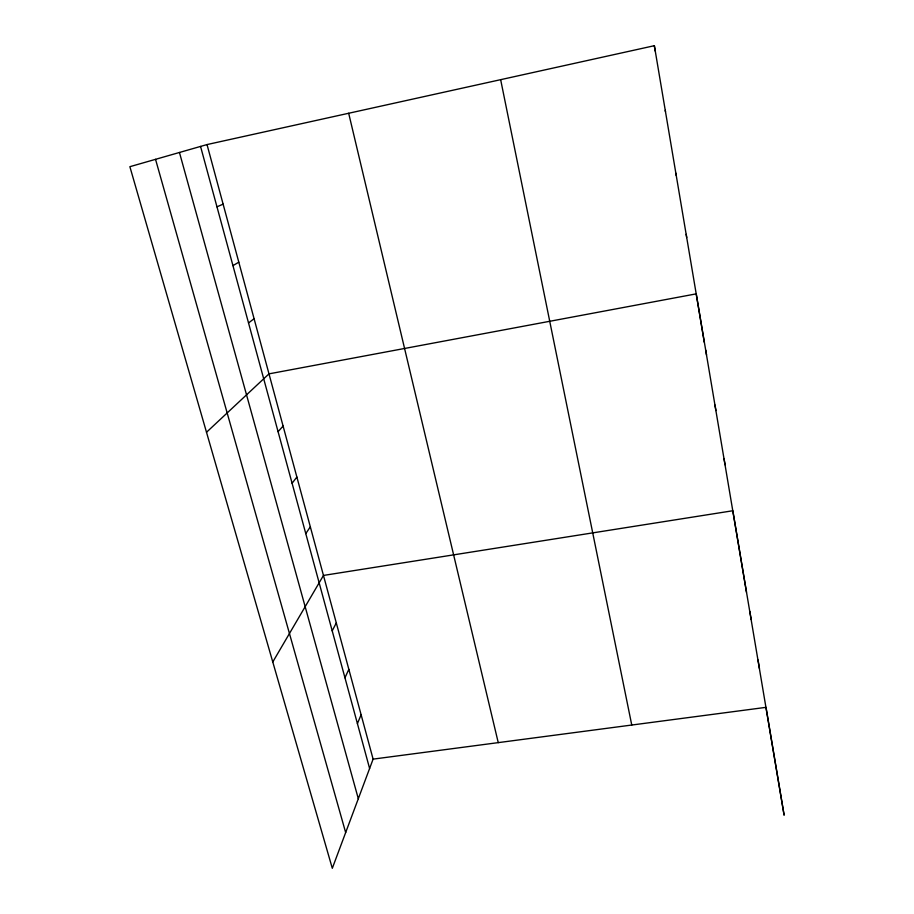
<?xml version="1.0" encoding="UTF-8"?>
<svg xmlns="http://www.w3.org/2000/svg" width="914" height="914" viewBox="0 0 914 914"><rect width="100%" height="100%" fill="white"/><g stroke="black" fill="none" stroke-linecap="round" stroke-linejoin="round"><path stroke-width="1.37" d="M373.106 759.123L332.308 868.3L129.879 166.691L207.021 144.572L654.355 45.7L784.121 815.219L766.012 707.345L373.106 759.123L207.021 144.572M357.42 723.637L361.11 714.748M344.955 677.777L348.84 669.368M332.205 630.843L336.295 622.937M272.783 661.976L323.465 575.432L732.834 510.743L746.487 592.272M305.779 533.616L310.326 526.818M292.092 483.255L296.867 477.051M278.073 431.659L283.1 426.073M206.507 432.265L268.99 373.86L696.228 293.862L704.294 342.316M248.528 322.95L254.081 318.723M232.956 265.643L238.794 262.169M216.972 206.827L223.119 204.142M155.54 159.333L345.663 832.551M179.452 152.478L358.311 798.722M200.554 146.434L369.61 768.48M348.68 113.267L498.244 742.636M500.655 79.678L631.757 725.042M758.014 659.942L759.465 668.58M724.025 458.542L725.065 464.769M749.823 611.397L751.171 619.486M705.734 350.153L706.533 354.975M714.988 405.028L715.913 410.569M686.186 234.327L686.722 237.549M675.857 173.169L676.246 175.511M665.255 110.32L665.483 111.737M654.355 45.7L655.121 50.967"/></g></svg>
